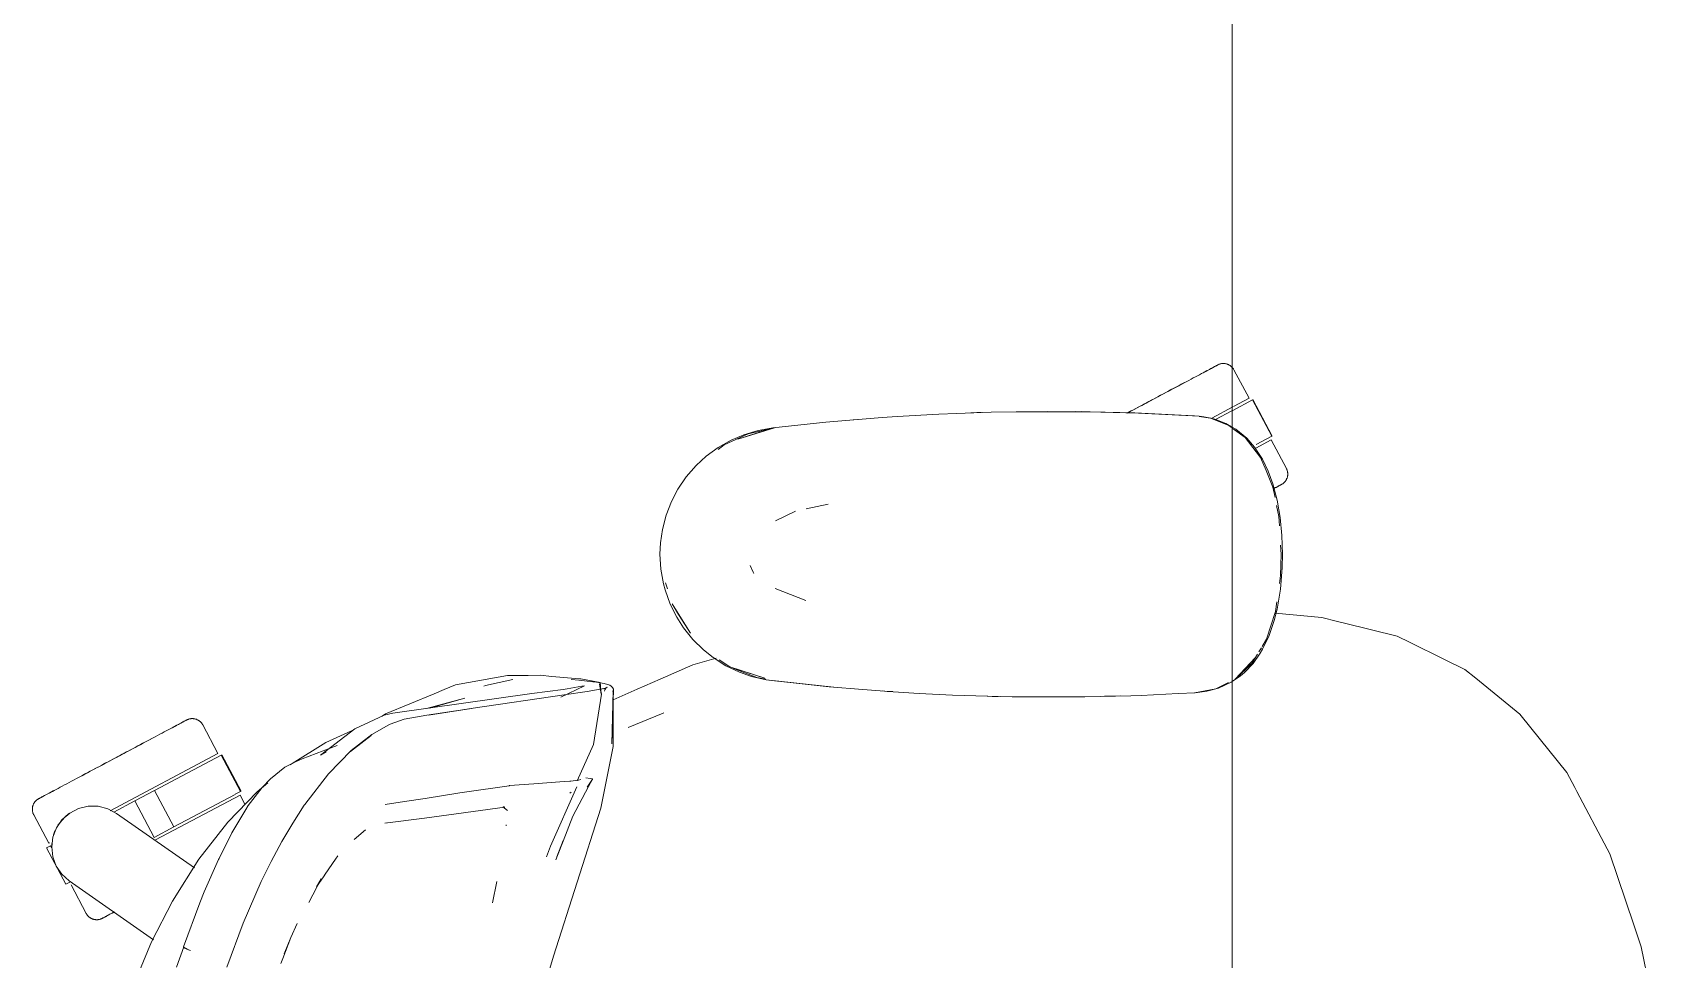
# Model space of a CAD drawing. Header units: millimetres. Extents: x 155927 to 317870, y -36033 to 97293.
# Drawn here: x 200574 to 201123, y 11600 to 11915 of the extents above; entities that cross this region are included whole.
import ezdxf

# ---------------------------------------------------------------- set-up
doc = ezdxf.new("R2010")
doc.units = ezdxf.units.MM
doc.header["$MEASUREMENT"] = 0
doc.layers.add('G-IMPT', color=8, linetype='CONTINUOUS', lineweight=9)
doc.layers.add('I-FURN', color=8, linetype='CONTINUOUS', lineweight=9)

msp = doc.modelspace()

# ---------------------------------------------------------------- linework, layer by layer
at = {"layer": 'G-IMPT'}
for p, q in [((200867.91, 11784.19), (200882.05, 11785)), ((200888.08, 11785.25), (200882.05, 11785)), ((200888.08, 11785.25), (200899.84, 11785.64)), ((200892.96, 11785.39), (200894.9, 11785.5)), ((200894.9, 11785.5), (200896.39, 11785.52)), ((200908.25, 11785.81), (200899.84, 11785.64)), ((200908.25, 11785.81), (200919.05, 11785.9)), ((200908.25, 11785.81), (200928.44, 11785.85)), ((200908.25, 11785.81), (200938.27, 11785.69)), ((200938.27, 11785.69), (200919.05, 11785.9)), ((200928.44, 11785.85), (200938.27, 11785.69)), ((200928.44, 11785.85), (200949.83, 11785.35)), ((200928.44, 11785.85), (200948.63, 11785.39)), ((200928.44, 11785.81), (200930.48, 11785.83)), ((200930.48, 11785.83), (200932.39, 11785.76)), ((200938.27, 11785.69), (200949.83, 11785.35)), ((200949.83, 11785.35), (200948.63, 11785.39)), ((200948.63, 11785.39), (200970.41, 11784.3)), ((200948.63, 11785.39), (200968.8, 11784.41)), ((200949.83, 11785.35), (200970.41, 11784.3)), ((200826.23, 11780.36), (200813.76, 11776.53)), ((200813.76, 11776.53), (200822.91, 11779.45)), ((200815.81, 11778), (200820.67, 11779.47)), ((200817.26, 11778.32), (200825.66, 11780.24)), ((200825.71, 11780.36), (200820.67, 11779.47)), ((200826.23, 11780.36), (200822.91, 11779.45)), ((200843.64, 11782.27), (200825.71, 11780.36)), ((200847.77, 11782.62), (200843.64, 11782.27)), ((200862.83, 11783.86), (200847.77, 11782.62)), ((200854.64, 11783.21), (200852.97, 11783.04)), ((200862.83, 11783.86), (200867.91, 11784.19)), ((200970.41, 11784.3), (200968.8, 11784.41)), ((200970.41, 11784.3), (200972.06, 11784.05)), ((200974.27, 11783.58), (200970.43, 11784.17)), ((200974.45, 11783.6), (200972.06, 11784.05)), ((200974.27, 11783.58), (200980.47, 11781.17)), ((200974.45, 11783.6), (200975.8, 11783.24)), ((200979.44, 11781.84), (200975.8, 11783.24)), ((200979.44, 11781.84), (200981.43, 11780.7)), ((200980.47, 11781.17), (200981.43, 11780.46)), ((200981.68, 11780.57), (200982.87, 11779.88)), ((200981.68, 11780.28), (200986.09, 11777.01)), ((200982.87, 11779.88), (200986.61, 11776.81)), ((200807.08, 11772.99), (200809.19, 11774.58)), ((200811.57, 11776.19), (200807.13, 11773.68)), ((200817.26, 11778.32), (200809.19, 11774.58)), ((200811.57, 11776.19), (200815.81, 11778)), ((200986.09, 11777.01), (200991.31, 11770.22)), ((200989.28, 11773.77), (200986.61, 11776.81)), ((200803.04, 11770.68), (200799.6, 11767.52)), ((200803.04, 11770.68), (200807.13, 11773.68)), ((200991.93, 11769.72), (200989.28, 11773.77)), ((200991.31, 11770.22), (200993.15, 11765.82)), ((200991.93, 11769.72), (200993.92, 11765.65)), ((200793.45, 11759.52), (200796.28, 11763.68)), ((200796.28, 11763.68), (200799.6, 11767.52)), ((200995.48, 11760.2), (200993.15, 11765.82)), ((200995.5, 11761.31), (200993.92, 11765.65)), ((200793.45, 11759.52), (200791.26, 11755.35)), ((200995.48, 11760.2), (200996.19, 11756.74)), ((200995.5, 11761.31), (200996.93, 11755.83)), ((200791.26, 11755.35), (200789.43, 11750.64)), ((200826.6, 11748.79), (200833.38, 11752.06)), ((200844.43, 11754.4), (200836.99, 11752.82)), ((200996.75, 11753.99), (200997.52, 11750.24)), ((200997.93, 11749.9), (200996.93, 11755.83)), ((200788.17, 11745.77), (200789.43, 11750.64)), ((200997.52, 11750.24), (200997.71, 11747.03)), ((200997.93, 11749.9), (200998.5, 11743.75)), ((200787.35, 11737.41), (200787.52, 11741.26)), ((200788.17, 11745.77), (200787.52, 11741.26)), ((200998.68, 11737.41), (200998.5, 11743.75)), ((200787.35, 11737.41), (200787.64, 11732.37)), ((200998.07, 11730.25), (200998.3, 11737.41)), ((200998.11, 11740.52), (200998.3, 11737.41)), ((200998.59, 11732.91), (200998.68, 11737.41)), ((200787.64, 11732.37), (200788.52, 11727.42)), ((200817.96, 11733.59), (200818.98, 11731.36)), ((200818.98, 11731.36), (200819.27, 11730.91)), ((200998.07, 11730.25), (200997.68, 11727.47)), ((200998.59, 11732.91), (200998.01, 11725.59)), ((200788.52, 11727.42), (200789.09, 11725.3)), ((200790.8, 11720.52), (200789.09, 11725.3)), ((200789.89, 11725.73), (200789.27, 11727.76)), ((200836.93, 11721.69), (200826.5, 11725.84)), ((200996.9, 11718.83), (200998.01, 11725.59)), ((200790.8, 11720.52), (200793.04, 11716.01)), ((200791.45, 11720.62), (200793.61, 11716.94)), ((200791.45, 11720.62), (200797.77, 11710.67)), ((200996.81, 11721.28), (200996.35, 11717.99)), ((200793.04, 11716.01), (200795.31, 11712.47)), ((200793.61, 11716.94), (200797.77, 11710.67)), ((200996.35, 11717.99), (200993.32, 11708.6)), ((200995.92, 11714.9), (200994.18, 11709.82)), ((200995.92, 11714.9), (200996.9, 11718.83)), ((200996.21, 11717.37), (201012.09, 11715.92)), ((201012.09, 11715.92), (201017.38, 11714.63)), ((201019.75, 11714.04), (201017.38, 11714.63)), ((201037.7, 11709.64), (201019.75, 11714.04)), ((200798.5, 11708.49), (200795.31, 11712.47)), ((200798.5, 11708.49), (200802.1, 11704.94)), ((200993.32, 11708.6), (200991.85, 11706.14)), ((200994.18, 11709.82), (200991.97, 11705.18)), ((201042.06, 11707.49), (201037.7, 11709.64)), ((200802.1, 11704.94), (200805.41, 11702.32)), ((200990.24, 11703.45), (200988.35, 11700.29)), ((200988.72, 11700.35), (200991.17, 11703.8)), ((200991.57, 11705.68), (200990.71, 11704.24)), ((200991.97, 11705.18), (200991.17, 11703.8)), ((201042.06, 11707.49), (201053.53, 11701.85)), ((200798.57, 11699.88), (200787.45, 11695.02)), ((200798.57, 11699.88), (200806.39, 11702.13)), ((200809.73, 11699.59), (200805.41, 11702.32)), ((200811.06, 11699.2), (200807.48, 11701.62)), ((200809.73, 11699.59), (200814.31, 11697.4)), ((200811.06, 11699.2), (200813.76, 11698.29)), ((200811.06, 11699.2), (200822.91, 11695.38)), ((200820.28, 11695.59), (200812.1, 11698.79)), ((200813.76, 11698.29), (200822.91, 11695.38)), ((200814.31, 11697.4), (200818.45, 11695.95)), ((200989.55, 11702.38), (200982.64, 11694.99)), ((200988.35, 11700.29), (200982.64, 11694.99)), ((200982.64, 11694.99), (200985.06, 11697.22)), ((200985.86, 11697.3), (200984.53, 11696.17)), ((200988.13, 11700.76), (200985.06, 11697.22)), ((200985.86, 11697.3), (200988.72, 11700.35)), ((200989.55, 11702.38), (200988.27, 11700.91)), ((201060.69, 11698.32), (201053.53, 11701.85)), ((201064.34, 11695.35), (201060.69, 11698.32)), ((200717.89, 11693.05), (200714.03, 11691.46)), ((200735.58, 11696.29), (200717.89, 11693.05)), ((200728.14, 11692.83), (200727.57, 11692.68)), ((200737.45, 11694.88), (200728.14, 11692.83)), ((200735.58, 11696.29), (200742.55, 11696.31)), ((200746.72, 11696.32), (200742.55, 11696.31)), ((200750.68, 11695.97), (200746.72, 11696.32)), ((200750.68, 11695.97), (200760, 11695.17)), ((200753.69, 11688.93), (200761.71, 11692.73)), ((200755.82, 11691.76), (200754.53, 11691.54)), ((200760.85, 11692.59), (200755.82, 11691.76)), ((200759.83, 11694.65), (200757.24, 11694.86)), ((200759.83, 11694.65), (200764.52, 11694.13)), ((200760, 11695.17), (200760.47, 11695.13)), ((200764.72, 11694.32), (200760.47, 11695.13)), ((200761.71, 11692.73), (200760.85, 11692.59)), ((200768.95, 11691.93), (200762.68, 11690.83)), ((200765.14, 11694.06), (200764.52, 11694.13)), ((200764.72, 11694.32), (200767.05, 11693.87)), ((200765.14, 11694.06), (200768.41, 11693.52)), ((200766.81, 11693.46), (200767.43, 11689.92)), ((200766.81, 11693.46), (200767.5, 11689.88)), ((200767.43, 11689.92), (200767.05, 11693.87)), ((200768.33, 11691.77), (200769.43, 11692.32)), ((200768.33, 11691.77), (200768.95, 11691.93)), ((200768.41, 11693.52), (200770.28, 11692.97)), ((200768.6, 11691.39), (200768.92, 11691.93)), ((200768.92, 11691.93), (200769.43, 11692.32)), ((200770.81, 11692.65), (200770.28, 11692.97)), ((200770.81, 11692.65), (200771.19, 11692.16)), ((200771.58, 11691.58), (200771.19, 11692.16)), ((200771.58, 11691.58), (200771.39, 11690.72)), ((200779.62, 11691.6), (200771.45, 11688.03)), ((200787.45, 11695.02), (200779.62, 11691.6)), ((200823.41, 11694.8), (200818.45, 11695.95)), ((200823.33, 11695.01), (200820.28, 11695.59)), ((200823.41, 11694.8), (200846.36, 11692.34)), ((200823.41, 11694.8), (200826.23, 11694.46)), ((200823.41, 11694.8), (200844.85, 11692.44)), ((200827.74, 11694.32), (200826.23, 11694.46)), ((200846.36, 11692.34), (200826.23, 11694.46)), ((200844.85, 11692.44), (200856.24, 11691.46)), ((200976.15, 11691.78), (200968.8, 11690.41)), ((200973.04, 11690.91), (200976.99, 11691.98)), ((200980.41, 11693.89), (200976.15, 11691.78)), ((200981.32, 11693.97), (200976.99, 11691.98)), ((200981.32, 11693.97), (200981.43, 11694.05)), ((200981.68, 11694.21), (200984.53, 11696.17)), ((201064.34, 11695.35), (201079.29, 11683.18)), ((200694.21, 11683.27), (200710.66, 11690.07)), ((200743.86, 11690.1), (200696.65, 11683.43)), ((200721.07, 11688.56), (200708.12, 11685.05)), ((200721.07, 11688.56), (200709.18, 11685.2)), ((200710.66, 11690.07), (200714.03, 11691.46)), ((200723.95, 11685.16), (200754.83, 11689.71)), ((200743.86, 11690.1), (200754.53, 11691.54)), ((200754.83, 11689.71), (200762.68, 11690.83)), ((200764.78, 11672.84), (200767.5, 11689.88)), ((200768.6, 11691.39), (200768.52, 11690.89)), ((200770.97, 11673.02), (200771.55, 11691.47)), ((200770.97, 11673.02), (200771.45, 11691)), ((200771.39, 11690.72), (200771.42, 11690.83)), ((200771.41, 11672.13), (200771.45, 11691)), ((200771.45, 11691), (200771.42, 11690.83)), ((200771.55, 11691.47), (200771.45, 11691)), ((200866.53, 11690.73), (200856.24, 11691.46)), ((200864.49, 11690.87), (200863.07, 11691)), ((200864.49, 11690.87), (200866.39, 11690.78)), ((200866.53, 11690.73), (200875.4, 11690.17)), ((200886.71, 11689.63), (200875.4, 11690.17)), ((200886.71, 11689.63), (200894.59, 11689.33)), ((200906.89, 11689.04), (200894.59, 11689.33)), ((200898.46, 11689.25), (200900.12, 11689.18)), ((200900.12, 11689.18), (200902.19, 11689.18)), ((200906.89, 11689.04), (200912.36, 11688.97)), ((200927.08, 11688.96), (200912.36, 11688.97)), ((200931.59, 11689.01), (200927.08, 11688.96)), ((200931.59, 11689.01), (200947.26, 11689.39)), ((200938.31, 11689.19), (200940.53, 11689.19)), ((200943.84, 11689.33), (200940.53, 11689.19)), ((200947.26, 11689.39), (200950.8, 11689.51)), ((200963.36, 11690.13), (200950.8, 11689.51)), ((200963.36, 11690.13), (200969.03, 11690.41)), ((200969.03, 11690.41), (200973.04, 11690.91)), ((200683.72, 11678.15), (200690.29, 11681.22)), ((200690.29, 11681.22), (200693.66, 11682.78)), ((200693.04, 11682.5), (200694.21, 11683.27)), ((200696.65, 11683.43), (200693.66, 11682.78)), ((200695.73, 11679.71), (200700.52, 11681.47)), ((200700.52, 11681.47), (200708.19, 11682.77)), ((200723.35, 11685.06), (200708.19, 11682.77)), ((200723.95, 11685.16), (200708.76, 11682.83)), ((200723.35, 11685.06), (200708.76, 11682.83)), ((200776.55, 11678.57), (200788.41, 11683.49)), ((200788.67, 11683.6), (200788.41, 11683.49)), ((201079.29, 11683.18), (201083.05, 11678.51)), ((200672.06, 11669.24), (200683.72, 11678.15)), ((200673.95, 11673.53), (200682.58, 11677.51)), ((200689.24, 11675.89), (200682.29, 11670.49)), ((200682.5, 11670.79), (200689.47, 11676.21)), ((200689.24, 11675.89), (200685.87, 11673.3)), ((200689.47, 11676.21), (200695.3, 11679.5)), ((200695.73, 11679.71), (200695.3, 11679.5)), ((201095.26, 11663.38), (201083.05, 11678.51)), ((200662.51, 11666.4), (200673.95, 11673.53)), ((200677.72, 11672.47), (200665.81, 11667.96)), ((200672.06, 11669.24), (200674.02, 11670.35)), ((200682.5, 11670.79), (200674.77, 11662.89)), ((200682.29, 11670.49), (200685.87, 11673.3)), ((200764.78, 11672.84), (200759.2, 11660.54)), ((200767.22, 11651.18), (200771.41, 11672.13)), ((200660.01, 11665.1), (200655.15, 11661.23)), ((200661.15, 11665.71), (200660.01, 11665.1)), ((200661.15, 11665.71), (200663.59, 11666.89)), ((200662.51, 11666.4), (200661.74, 11665.9)), ((200663.59, 11666.89), (200665.81, 11667.96)), ((200654.26, 11659.79), (200650.58, 11656.79)), ((200652.25, 11658.21), (200655.15, 11661.23)), ((200674.77, 11662.89), (200666.75, 11652.46)), ((200736.2, 11658.85), (200720.98, 11656.64)), ((200736.2, 11658.85), (200736.27, 11658.86)), ((200736.27, 11658.86), (200744.52, 11659.48)), ((200753.36, 11660.11), (200744.52, 11659.48)), ((200753.36, 11660.11), (200756.77, 11660.37)), ((200757.14, 11660.41), (200756.77, 11660.37)), ((200757.14, 11660.41), (200759.6, 11660.69)), ((200759.6, 11660.69), (200759.67, 11660.72)), ((200760.44, 11660.99), (200759.67, 11660.72)), ((200762.17, 11661.47), (200763.7, 11661.3)), ((200764.42, 11661.03), (200762.58, 11658.32)), ((200764.42, 11661.03), (200763.07, 11658.57)), ((200763.7, 11661.3), (200764.39, 11661.16)), ((200764.39, 11661.16), (200764.42, 11661.03)), ((200764.42, 11661.03), (200764.45, 11660.86)), ((201095.26, 11663.38), (201097.97, 11658.25)), ((200650.58, 11656.79), (200640.63, 11646.5)), ((200652.25, 11658.21), (200647.54, 11652.08)), ((200699.16, 11653.21), (200694.09, 11652.46)), ((200699.16, 11653.21), (200706, 11654.27)), ((200706, 11654.27), (200707.66, 11654.53)), ((200719.43, 11656.4), (200707.66, 11654.53)), ((200720.98, 11656.64), (200719.43, 11656.4)), ((200750.24, 11638.36), (200759.16, 11658.51)), ((200756.79, 11656.35), (200757.22, 11656.62)), ((200757.79, 11648.46), (200763.07, 11658.57)), ((201098.69, 11656.87), (201097.97, 11658.25)), ((201098.69, 11656.87), (201108.99, 11637.37)), ((200641.94, 11642.79), (200646.68, 11650.79)), ((200647.54, 11652.08), (200646.68, 11650.79)), ((200662.7, 11646.1), (200666.58, 11652.2)), ((200666.75, 11652.46), (200666.58, 11652.2)), ((200707.35, 11647.85), (200693.99, 11646.07)), ((200707.35, 11647.85), (200734.68, 11651.59)), ((200735.54, 11650.47), (200733.97, 11651.72)), ((200734.19, 11651.68), (200734.42, 11651.64)), ((200734.68, 11651.59), (200734.42, 11651.64)), ((200751.23, 11600.94), (200767.22, 11651.18)), ((200757.79, 11648.46), (200754.54, 11639.99)), ((200630.82, 11633.89), (200640.63, 11646.5)), ((200637.42, 11633.74), (200641.94, 11642.79)), ((200637.42, 11633.74), (200641.64, 11642.19)), ((200637.64, 11634.18), (200641.94, 11642.79)), ((200641.94, 11642.79), (200641.64, 11642.19)), ((200662.7, 11646.1), (200658.93, 11639.87)), ((200683.5, 11640.57), (200687.4, 11643.91)), ((200693.99, 11646.07), (200694.47, 11646.22)), ((200735.18, 11645.52), (200735.14, 11645.18)), ((200655.36, 11633.08), (200658.93, 11639.87)), ((200748.85, 11634.7), (200750.24, 11638.36)), ((200754.54, 11640.2), (200752.36, 11634.7)), ((200752.52, 11635.09), (200754.54, 11640.2)), ((200754.54, 11639.99), (200752.52, 11635.09)), ((201108.99, 11637.37), (201109.87, 11635.71)), ((200630.82, 11633.89), (200621.85, 11619.6)), ((200637.42, 11633.74), (200632.64, 11622.78)), ((200637.64, 11634.18), (200637.42, 11633.74)), ((200655.36, 11633.08), (200651.97, 11626.36)), ((200673.73, 11628.81), (200677.22, 11633.94)), ((200677.22, 11633.94), (200677.97, 11635.04)), ((200752.52, 11635.09), (200751.96, 11633.68)), ((201118.02, 11611.62), (201109.87, 11635.71)), ((200645.79, 11612.13), (200651.97, 11626.36)), ((200668.09, 11619.14), (200672.28, 11627.25)), ((200670.78, 11624.47), (200673.33, 11628.23)), ((200670.78, 11624.47), (200672.28, 11627.25)), ((200673.33, 11628.23), (200673.73, 11628.81)), ((200730.5, 11619.05), (200731.92, 11626.3)), ((200632.64, 11622.78), (200631.16, 11619.1)), ((200621.85, 11619.6), (200614.75, 11605.82)), ((200631.16, 11619.1), (200625.59, 11604.14)), ((200645.79, 11612.13), (200640.33, 11597.25)), ((200664.22, 11612.1), (200662.03, 11607.25)), ((201118.02, 11611.62), (201120.53, 11604.18)), ((200607.24, 11587.85), (200614.75, 11605.82)), ((200625.63, 11604.14), (200623.22, 11597.21)), ((200625.59, 11604.14), (200625.63, 11604.01)), ((200625.63, 11604.01), (200625.63, 11604.14)), ((200625.63, 11604.01), (200626.03, 11603.74)), ((200625.63, 11604.01), (200625.64, 11603.96)), ((200626.03, 11603.74), (200625.64, 11603.96)), ((200626.86, 11603.36), (200626.03, 11603.74)), ((200626.21, 11603.63), (200626.03, 11603.74)), ((200662.03, 11607.25), (200659.3, 11600.17)), ((200662.03, 11607.25), (200659.72, 11601.81)), ((201123.4, 11590.36), (201120.53, 11604.18)), ((200626.86, 11603.36), (200626.21, 11603.63)), ((200626.86, 11603.36), (200627.92, 11602.93)), ((200626.86, 11603.36), (200627.32, 11603.16)), ((200627.92, 11602.93), (200627.32, 11603.16)), ((200658.64, 11598.44), (200659.3, 11600.17)), ((200751.23, 11600.94), (200742.04, 11570.96))]:
    msp.add_line(p, q, dxfattribs=at)
at = {"layer": 'I-FURN'}
for p, q in [((200981.68, 12099.61), (200981.68, 10699.61)), ((200981.68, 10699.61), (200981.68, 12099.61)), ((200976.29, 11801.44), (200976.07, 11801.33)), ((200976.17, 11801.38), (200976.38, 11801.49)), ((200976.47, 11801.54), (200976.29, 11801.44)), ((200976.38, 11801.49), (200976.54, 11801.58)), ((200976.61, 11801.61), (200976.47, 11801.54)), ((200976.54, 11801.58), (200976.66, 11801.64)), ((200976.71, 11801.67), (200976.61, 11801.61)), ((200976.66, 11801.64), (200976.74, 11801.69)), ((200976.77, 11801.7), (200976.71, 11801.67)), ((200976.74, 11801.69), (200976.78, 11801.71)), ((200976.79, 11801.71), (200976.77, 11801.7)), ((200976.78, 11801.71), (200976.79, 11801.71)), ((200976.79, 11801.71), (200976.93, 11801.78)), ((200976.93, 11801.78), (200977.08, 11801.85)), ((200977.08, 11801.85), (200977.23, 11801.91)), ((200977.23, 11801.91), (200977.38, 11801.97)), ((200977.38, 11801.97), (200977.53, 11802.02)), ((200977.53, 11802.02), (200977.69, 11802.06)), ((200977.69, 11802.06), (200977.85, 11802.09)), ((200977.85, 11802.09), (200978, 11802.13)), ((200978, 11802.13), (200978.16, 11802.15)), ((200978.16, 11802.15), (200978.32, 11802.17)), ((200978.32, 11802.17), (200978.48, 11802.18)), ((200978.48, 11802.18), (200978.65, 11802.18)), ((200978.65, 11802.18), (200978.81, 11802.18)), ((200978.81, 11802.18), (200978.97, 11802.17)), ((200978.97, 11802.17), (200979.13, 11802.16)), ((200979.13, 11802.16), (200979.29, 11802.14)), ((200979.29, 11802.14), (200979.45, 11802.11)), ((200979.45, 11802.11), (200979.6, 11802.08)), ((200979.6, 11802.08), (200979.76, 11802.03)), ((200979.76, 11802.03), (200979.92, 11801.99)), ((200979.92, 11801.99), (200980.07, 11801.94)), ((200980.07, 11801.94), (200980.22, 11801.88)), ((200980.22, 11801.88), (200980.37, 11801.81)), ((200980.37, 11801.81), (200980.51, 11801.74)), ((200980.51, 11801.74), (200980.65, 11801.67)), ((200980.65, 11801.67), (200980.79, 11801.59)), ((200980.79, 11801.59), (200980.93, 11801.5)), ((200980.93, 11801.5), (200981.06, 11801.41)), ((200981.06, 11801.41), (200981.19, 11801.31)), ((200966.07, 11796.01), (200965.23, 11795.57)), ((200966.88, 11796.44), (200966.07, 11796.01)), ((200967.67, 11796.86), (200966.88, 11796.44)), ((200968.43, 11797.27), (200967.67, 11796.86)), ((200969.16, 11797.66), (200968.43, 11797.27)), ((200969.87, 11798.03), (200969.16, 11797.66)), ((200970.55, 11798.39), (200969.87, 11798.03)), ((200971.2, 11798.74), (200970.55, 11798.39)), ((200971.81, 11799.07), (200971.2, 11798.74)), ((200972.4, 11799.38), (200971.81, 11799.07)), ((200972.09, 11799.21), (200972.66, 11799.51)), ((200972.95, 11799.67), (200972.4, 11799.38)), ((200972.66, 11799.51), (200973.19, 11799.8)), ((200973.47, 11799.94), (200972.95, 11799.67)), ((200973.19, 11799.8), (200973.69, 11800.06)), ((200973.95, 11800.2), (200973.47, 11799.94)), ((200973.69, 11800.06), (200974.16, 11800.31)), ((200974.39, 11800.44), (200973.95, 11800.2)), ((200974.16, 11800.31), (200974.59, 11800.54)), ((200974.8, 11800.66), (200974.39, 11800.44)), ((200974.59, 11800.54), (200974.98, 11800.75)), ((200975.18, 11800.85), (200974.8, 11800.66)), ((200974.98, 11800.75), (200975.34, 11800.94)), ((200975.51, 11801.03), (200975.18, 11800.85)), ((200975.34, 11800.94), (200975.65, 11801.11)), ((200975.81, 11801.19), (200975.51, 11801.03)), ((200975.65, 11801.11), (200975.93, 11801.26)), ((200976.07, 11801.33), (200975.81, 11801.19)), ((200975.93, 11801.26), (200976.17, 11801.38)), ((200981.19, 11801.31), (200981.31, 11801.21)), ((200981.31, 11801.21), (200981.43, 11801.1)), ((200981.43, 11801.1), (200981.55, 11800.99)), ((200981.55, 11800.99), (200981.66, 11800.87)), ((200981.66, 11800.87), (200981.76, 11800.75)), ((200981.76, 11800.75), (200981.87, 11800.62)), ((200981.87, 11800.62), (200981.96, 11800.49)), ((200981.96, 11800.49), (200982.05, 11800.36)), ((200982.05, 11800.36), (200982.14, 11800.22)), ((200982.14, 11800.22), (200982.22, 11800.08)), ((200982.22, 11800.08), (200982.24, 11800.04)), ((200987.39, 11790.36), (200982.24, 11800.04)), ((200955.92, 11790.62), (200954.93, 11790.09)), ((200955.39, 11790.33), (200956.38, 11790.86)), ((200956.91, 11791.14), (200955.92, 11790.62)), ((200956.38, 11790.86), (200957.36, 11791.38)), ((200957.89, 11791.66), (200956.91, 11791.14)), ((200957.36, 11791.38), (200958.34, 11791.9)), ((200958.86, 11792.18), (200957.89, 11791.66)), ((200958.34, 11791.9), (200959.3, 11792.41)), ((200959.82, 11792.69), (200958.86, 11792.18)), ((200959.3, 11792.41), (200960.25, 11792.92)), ((200960.76, 11793.19), (200959.82, 11792.69)), ((200960.25, 11792.92), (200961.19, 11793.42)), ((200961.69, 11793.68), (200960.76, 11793.19)), ((200961.19, 11793.42), (200962.11, 11793.91)), ((200962.6, 11794.17), (200961.69, 11793.68)), ((200962.11, 11793.91), (200963.02, 11794.39)), ((200963.5, 11794.64), (200962.6, 11794.17)), ((200963.02, 11794.39), (200963.91, 11794.86)), ((200964.38, 11795.11), (200963.5, 11794.64)), ((200963.91, 11794.86), (200964.77, 11795.32)), ((200965.23, 11795.57), (200964.38, 11795.11)), ((200964.77, 11795.32), (200965.62, 11795.77)), ((200946.92, 11785.83), (200945.94, 11785.31)), ((200946.39, 11785.55), (200947.38, 11786.07)), ((200947.92, 11786.36), (200946.92, 11785.83)), ((200947.38, 11786.07), (200948.37, 11786.6)), ((200948.91, 11786.89), (200947.92, 11786.36)), ((200948.37, 11786.6), (200949.37, 11787.13)), ((200949.91, 11787.42), (200948.91, 11786.89)), ((200949.37, 11787.13), (200950.38, 11787.67)), ((200950.92, 11787.95), (200949.91, 11787.42)), ((200950.38, 11787.67), (200951.38, 11788.2)), ((200951.92, 11788.49), (200950.92, 11787.95)), ((200951.38, 11788.2), (200952.39, 11788.74)), ((200952.93, 11789.02), (200951.92, 11788.49)), ((200952.39, 11788.74), (200953.39, 11789.27)), ((200953.93, 11789.56), (200952.93, 11789.02)), ((200953.39, 11789.27), (200954.39, 11789.8)), ((200954.93, 11790.09), (200953.93, 11789.56)), ((200954.39, 11789.8), (200955.39, 11790.33)), ((200981.9, 11787.44), (200974.72, 11783.62)), ((200976.01, 11783.17), (200981.58, 11786.14)), ((200981.82, 11786.26), (200988.51, 11789.82)), ((200987.39, 11790.36), (200982.1, 11787.55)), ((200988.51, 11789.82), (200995.09, 11777.46)), ((200995.26, 11777.55), (200988.68, 11789.91)), ((200994.9, 11776.23), (200989.71, 11773.47)), ((200995.09, 11777.46), (200989.79, 11774.65)), ((201000.05, 11766.55), (200994.9, 11776.23)), ((201000.05, 11766.55), (201000.12, 11766.4)), ((201000.15, 11762.97), (201000.08, 11762.82)), ((201000.12, 11766.4), (201000.19, 11766.26)), ((201000.22, 11763.12), (201000.15, 11762.97)), ((201000.19, 11766.26), (201000.25, 11766.11)), ((201000.28, 11763.27), (201000.22, 11763.12)), ((201000.25, 11766.11), (201000.31, 11765.95)), ((201000.33, 11763.42), (201000.28, 11763.27)), ((201000.31, 11765.95), (201000.36, 11765.8)), ((201000.38, 11763.57), (201000.33, 11763.42)), ((201000.36, 11765.8), (201000.4, 11765.65)), ((201000.42, 11763.73), (201000.38, 11763.57)), ((201000.4, 11765.65), (201000.44, 11765.49)), ((201000.45, 11763.89), (201000.42, 11763.73)), ((201000.44, 11765.49), (201000.47, 11765.33)), ((201000.48, 11764.05), (201000.45, 11763.89)), ((201000.47, 11765.33), (201000.49, 11765.17)), ((201000.5, 11764.21), (201000.48, 11764.05)), ((201000.49, 11765.17), (201000.51, 11765.01)), ((201000.51, 11764.37), (201000.5, 11764.21)), ((201000.51, 11765.01), (201000.52, 11764.85)), ((201000.52, 11764.53), (201000.51, 11764.37)), ((201000.52, 11764.85), (201000.52, 11764.69)), ((201000.52, 11764.69), (201000.52, 11764.53)), ((200995.75, 11759.7), (200996.18, 11759.92)), ((200996.4, 11760.04), (200995.99, 11759.82)), ((200996.18, 11759.92), (200996.58, 11760.13)), ((200996.77, 11760.24), (200996.4, 11760.04)), ((200996.58, 11760.13), (200996.93, 11760.32)), ((200997.11, 11760.42), (200996.77, 11760.24)), ((200996.93, 11760.32), (200997.25, 11760.49)), ((200997.41, 11760.57), (200997.11, 11760.42)), ((200997.25, 11760.49), (200997.53, 11760.64)), ((200997.66, 11760.71), (200997.41, 11760.57)), ((200997.53, 11760.64), (200997.77, 11760.77)), ((200997.88, 11760.83), (200997.66, 11760.71)), ((200997.77, 11760.77), (200997.97, 11760.88)), ((200998.06, 11760.92), (200997.88, 11760.83)), ((200997.97, 11760.88), (200998.13, 11760.96)), ((200998.2, 11761), (200998.06, 11760.92)), ((200998.13, 11760.96), (200998.26, 11761.03)), ((200998.3, 11761.05), (200998.2, 11761)), ((200998.26, 11761.03), (200998.34, 11761.07)), ((200998.36, 11761.08), (200998.3, 11761.05)), ((200998.34, 11761.07), (200998.38, 11761.09)), ((200998.38, 11761.1), (200998.36, 11761.08)), ((200998.42, 11761.12), (200998.38, 11761.1)), ((200998.38, 11761.09), (200998.38, 11761.1)), ((200998.56, 11761.2), (200998.42, 11761.12)), ((200998.7, 11761.28), (200998.56, 11761.2)), ((200998.83, 11761.37), (200998.7, 11761.28)), ((200998.96, 11761.47), (200998.83, 11761.37)), ((200999.09, 11761.57), (200998.96, 11761.47)), ((200999.21, 11761.68), (200999.09, 11761.57)), ((200999.33, 11761.79), (200999.21, 11761.68)), ((200999.44, 11761.9), (200999.33, 11761.79)), ((200999.55, 11762.02), (200999.44, 11761.9)), ((200999.65, 11762.15), (200999.55, 11762.02)), ((200999.75, 11762.27), (200999.65, 11762.15)), ((200999.84, 11762.41), (200999.75, 11762.27)), ((200999.93, 11762.54), (200999.84, 11762.41)), ((201000.01, 11762.68), (200999.93, 11762.54)), ((201000.08, 11762.82), (201000.01, 11762.68)), ((200625.68, 11680.63), (200625.38, 11680.47)), ((200625.52, 11680.55), (200625.8, 11680.7)), ((200625.94, 11680.77), (200625.68, 11680.63)), ((200625.8, 11680.7), (200626.04, 11680.82)), ((200626.16, 11680.88), (200625.94, 11680.77)), ((200626.04, 11680.82), (200626.25, 11680.93)), ((200626.34, 11680.98), (200626.16, 11680.88)), ((200626.25, 11680.93), (200626.41, 11681.02)), ((200626.48, 11681.06), (200626.34, 11680.98)), ((200626.41, 11681.02), (200626.53, 11681.08)), ((200626.58, 11681.11), (200626.48, 11681.06)), ((200626.53, 11681.08), (200626.61, 11681.13)), ((200626.64, 11681.14), (200626.58, 11681.11)), ((200626.61, 11681.13), (200626.65, 11681.15)), ((200626.66, 11681.15), (200626.64, 11681.14)), ((200626.65, 11681.15), (200626.66, 11681.15)), ((200626.66, 11681.15), (200626.8, 11681.22)), ((200626.8, 11681.22), (200626.95, 11681.29)), ((200626.95, 11681.29), (200627.1, 11681.35)), ((200627.1, 11681.35), (200627.25, 11681.41)), ((200627.25, 11681.41), (200627.4, 11681.46)), ((200627.4, 11681.46), (200627.56, 11681.5)), ((200627.56, 11681.5), (200627.72, 11681.54)), ((200627.72, 11681.54), (200627.87, 11681.57)), ((200627.87, 11681.57), (200628.03, 11681.59)), ((200628.03, 11681.59), (200628.19, 11681.61)), ((200628.19, 11681.61), (200628.35, 11681.62)), ((200628.35, 11681.62), (200628.52, 11681.62)), ((200628.52, 11681.62), (200628.68, 11681.62)), ((200628.68, 11681.62), (200628.84, 11681.61)), ((200628.84, 11681.61), (200629, 11681.6)), ((200629, 11681.6), (200629.16, 11681.58)), ((200629.16, 11681.58), (200629.32, 11681.55)), ((200629.32, 11681.55), (200629.47, 11681.52)), ((200629.47, 11681.52), (200629.63, 11681.48)), ((200629.63, 11681.48), (200629.79, 11681.43)), ((200629.79, 11681.43), (200629.94, 11681.38)), ((200629.94, 11681.38), (200630.09, 11681.32)), ((200630.09, 11681.32), (200630.24, 11681.25)), ((200630.24, 11681.25), (200630.38, 11681.18)), ((200630.38, 11681.18), (200630.52, 11681.11)), ((200630.52, 11681.11), (200630.66, 11681.03)), ((200630.66, 11681.03), (200630.8, 11680.94)), ((200630.8, 11680.94), (200630.93, 11680.85)), ((200630.93, 11680.85), (200631.06, 11680.75)), ((200631.06, 11680.75), (200631.18, 11680.65)), ((200631.18, 11680.65), (200631.3, 11680.54)), ((200614.64, 11674.76), (200615.49, 11675.21)), ((200615.94, 11675.45), (200615.1, 11675.01)), ((200616.75, 11675.88), (200615.94, 11675.45)), ((200617.54, 11676.3), (200616.75, 11675.88)), ((200618.3, 11676.71), (200617.54, 11676.3)), ((200619.03, 11677.1), (200618.3, 11676.71)), ((200619.74, 11677.47), (200619.03, 11677.1)), ((200620.42, 11677.83), (200619.74, 11677.47)), ((200621.07, 11678.18), (200620.42, 11677.83)), ((200621.68, 11678.51), (200621.07, 11678.18)), ((200622.27, 11678.82), (200621.68, 11678.51)), ((200621.96, 11678.65), (200622.53, 11678.95)), ((200622.82, 11679.11), (200622.27, 11678.82)), ((200622.53, 11678.95), (200623.06, 11679.24)), ((200623.34, 11679.38), (200622.82, 11679.11)), ((200623.06, 11679.24), (200623.56, 11679.5)), ((200623.82, 11679.64), (200623.34, 11679.38)), ((200623.56, 11679.5), (200624.03, 11679.75)), ((200624.26, 11679.88), (200623.82, 11679.64)), ((200624.03, 11679.75), (200624.46, 11679.98)), ((200624.67, 11680.1), (200624.26, 11679.88)), ((200624.46, 11679.98), (200624.85, 11680.19)), ((200625.05, 11680.29), (200624.67, 11680.1)), ((200624.85, 11680.19), (200625.21, 11680.38)), ((200625.38, 11680.47), (200625.05, 11680.29)), ((200625.21, 11680.38), (200625.52, 11680.55)), ((200631.3, 11680.54), (200631.42, 11680.43)), ((200631.42, 11680.43), (200631.53, 11680.31)), ((200631.53, 11680.31), (200631.63, 11680.19)), ((200631.63, 11680.19), (200631.74, 11680.06)), ((200631.74, 11680.06), (200631.83, 11679.93)), ((200631.83, 11679.93), (200631.92, 11679.8)), ((200631.92, 11679.8), (200632.01, 11679.66)), ((200632.01, 11679.66), (200632.09, 11679.52)), ((200632.09, 11679.52), (200632.11, 11679.48)), ((200637.26, 11669.8), (200632.11, 11679.48)), ((200637.26, 11669.8), (200600.65, 11650.34)), ((200604.26, 11669.24), (200605.26, 11669.77)), ((200605.79, 11670.06), (200604.8, 11669.53)), ((200605.26, 11669.77), (200606.25, 11670.3)), ((200606.78, 11670.58), (200605.79, 11670.06)), ((200606.25, 11670.3), (200607.23, 11670.82)), ((200607.76, 11671.1), (200606.78, 11670.58)), ((200607.23, 11670.82), (200608.21, 11671.34)), ((200608.73, 11671.62), (200607.76, 11671.1)), ((200608.21, 11671.34), (200609.17, 11671.85)), ((200609.69, 11672.13), (200608.73, 11671.62)), ((200609.17, 11671.85), (200610.12, 11672.36)), ((200610.63, 11672.63), (200609.69, 11672.13)), ((200610.12, 11672.36), (200611.06, 11672.86)), ((200611.56, 11673.12), (200610.63, 11672.63)), ((200611.06, 11672.86), (200611.98, 11673.35)), ((200612.47, 11673.61), (200611.56, 11673.12)), ((200611.98, 11673.35), (200612.89, 11673.83)), ((200613.37, 11674.09), (200612.47, 11673.61)), ((200612.89, 11673.83), (200613.78, 11674.3)), ((200614.25, 11674.55), (200613.37, 11674.09)), ((200613.78, 11674.3), (200614.64, 11674.76)), ((200615.1, 11675.01), (200614.25, 11674.55)), ((200594.84, 11664.23), (200593.87, 11663.72)), ((200594.31, 11663.95), (200595.28, 11664.47)), ((200595.81, 11664.75), (200594.84, 11664.23)), ((200595.28, 11664.47), (200596.26, 11664.99)), ((200596.79, 11665.27), (200595.81, 11664.75)), ((200596.26, 11664.99), (200597.25, 11665.51)), ((200597.79, 11665.8), (200596.79, 11665.27)), ((200597.25, 11665.51), (200598.24, 11666.04)), ((200598.78, 11666.33), (200597.79, 11665.8)), ((200598.24, 11666.04), (200599.24, 11666.57)), ((200599.78, 11666.86), (200598.78, 11666.33)), ((200599.24, 11666.57), (200600.25, 11667.11)), ((200600.79, 11667.4), (200599.78, 11666.86)), ((200600.25, 11667.11), (200601.25, 11667.64)), ((200601.79, 11667.93), (200600.79, 11667.4)), ((200601.25, 11667.64), (200602.26, 11668.18)), ((200602.8, 11668.46), (200601.79, 11667.93)), ((200602.26, 11668.18), (200603.26, 11668.71)), ((200603.8, 11669), (200602.8, 11668.46)), ((200603.26, 11668.71), (200604.26, 11669.24)), ((200604.8, 11669.53), (200603.8, 11669)), ((200615.67, 11657.19), (200638.38, 11669.26)), ((200638.38, 11669.26), (200644.96, 11656.9)), ((200645.13, 11656.99), (200638.55, 11669.35)), ((200584.4, 11658.68), (200583.68, 11658.3)), ((200585.15, 11659.08), (200584.4, 11658.68)), ((200585.93, 11659.49), (200585.15, 11659.08)), ((200586.73, 11659.92), (200585.93, 11659.49)), ((200587.55, 11660.36), (200586.73, 11659.92)), ((200588.4, 11660.81), (200587.55, 11660.36)), ((200589.27, 11661.27), (200588.4, 11660.81)), ((200590.16, 11661.74), (200589.27, 11661.27)), ((200591.06, 11662.22), (200590.16, 11661.74)), ((200590.57, 11661.96), (200591.48, 11662.45)), ((200591.98, 11662.71), (200591.06, 11662.22)), ((200591.48, 11662.45), (200592.41, 11662.94)), ((200592.92, 11663.21), (200591.98, 11662.71)), ((200592.41, 11662.94), (200593.36, 11663.44)), ((200593.87, 11663.72), (200592.92, 11663.21)), ((200593.36, 11663.44), (200594.31, 11663.95)), ((200574.93, 11653.11), (200575.02, 11653.24)), ((200575.02, 11653.24), (200575.12, 11653.37)), ((200575.12, 11653.37), (200575.22, 11653.49)), ((200575.22, 11653.49), (200575.33, 11653.61)), ((200575.33, 11653.61), (200575.44, 11653.73)), ((200575.44, 11653.73), (200575.56, 11653.84)), ((200575.56, 11653.84), (200575.68, 11653.95)), ((200575.68, 11653.95), (200575.81, 11654.05)), ((200575.81, 11654.05), (200575.94, 11654.14)), ((200575.94, 11654.14), (200576.07, 11654.23)), ((200576.07, 11654.23), (200576.21, 11654.32)), ((200576.21, 11654.32), (200576.35, 11654.4)), ((200576.35, 11654.4), (200576.38, 11654.42)), ((200576.38, 11654.42), (200576.4, 11654.43)), ((200576.39, 11654.42), (200576.38, 11654.42)), ((200576.43, 11654.45), (200576.39, 11654.42)), ((200576.4, 11654.43), (200576.46, 11654.46)), ((200576.51, 11654.49), (200576.43, 11654.45)), ((200576.46, 11654.46), (200576.57, 11654.52)), ((200576.64, 11654.55), (200576.51, 11654.49)), ((200576.57, 11654.52), (200576.71, 11654.59)), ((200576.8, 11654.64), (200576.64, 11654.55)), ((200576.71, 11654.59), (200576.89, 11654.69)), ((200577, 11654.75), (200576.8, 11654.64)), ((200576.89, 11654.69), (200577.1, 11654.8)), ((200577.24, 11654.87), (200577, 11654.75)), ((200577.1, 11654.8), (200577.36, 11654.94)), ((200577.52, 11655.02), (200577.24, 11654.87)), ((200577.36, 11654.94), (200577.66, 11655.1)), ((200577.84, 11655.19), (200577.52, 11655.02)), ((200577.66, 11655.1), (200578, 11655.28)), ((200578.19, 11655.38), (200577.84, 11655.19)), ((200578, 11655.28), (200578.37, 11655.47)), ((200578.59, 11655.59), (200578.19, 11655.38)), ((200578.37, 11655.47), (200578.78, 11655.69)), ((200579.02, 11655.82), (200578.59, 11655.59)), ((200578.78, 11655.69), (200579.23, 11655.93)), ((200579.48, 11656.07), (200579.02, 11655.82)), ((200579.23, 11655.93), (200579.71, 11656.19)), ((200579.98, 11656.33), (200579.48, 11656.07)), ((200579.71, 11656.19), (200580.22, 11656.46)), ((200580.52, 11656.62), (200579.98, 11656.33)), ((200580.22, 11656.46), (200580.78, 11656.75)), ((200581.09, 11656.92), (200580.52, 11656.62)), ((200580.78, 11656.75), (200581.36, 11657.06)), ((200581.69, 11657.24), (200581.09, 11656.92)), ((200582.32, 11657.58), (200581.69, 11657.24)), ((200582.99, 11657.93), (200582.32, 11657.58)), ((200583.68, 11658.3), (200582.99, 11657.93)), ((200601.97, 11649.91), (200609.03, 11653.66)), ((200609.03, 11653.66), (200615.67, 11657.19)), ((200609.03, 11653.66), (200615.61, 11641.3)), ((200615.67, 11657.19), (200622.25, 11644.83)), ((200644.77, 11655.67), (200616.08, 11640.41)), ((200643.06, 11655.9), (200622.25, 11644.83)), ((200644.96, 11656.9), (200643.15, 11655.94)), ((200646.45, 11652.52), (200644.77, 11655.67)), ((200574.25, 11650.99), (200574.26, 11651.15)), ((200574.25, 11650.83), (200574.25, 11650.99)), ((200574.25, 11650.67), (200574.25, 11650.83)), ((200574.26, 11650.5), (200574.25, 11650.67)), ((200574.26, 11651.15), (200574.27, 11651.31)), ((200574.28, 11650.34), (200574.26, 11650.5)), ((200574.27, 11651.31), (200574.29, 11651.47)), ((200574.3, 11650.18), (200574.28, 11650.34)), ((200574.29, 11651.47), (200574.32, 11651.63)), ((200574.33, 11650.03), (200574.3, 11650.18)), ((200574.32, 11651.63), (200574.35, 11651.79)), ((200574.37, 11649.87), (200574.33, 11650.03)), ((200574.35, 11651.79), (200574.39, 11651.94)), ((200574.41, 11649.71), (200574.37, 11649.87)), ((200574.39, 11651.94), (200574.44, 11652.1)), ((200574.46, 11649.56), (200574.41, 11649.71)), ((200574.44, 11652.1), (200574.49, 11652.25)), ((200574.52, 11649.41), (200574.46, 11649.56)), ((200574.49, 11652.25), (200574.55, 11652.4)), ((200574.58, 11649.26), (200574.52, 11649.41)), ((200574.55, 11652.4), (200574.62, 11652.55)), ((200574.65, 11649.11), (200574.58, 11649.26)), ((200574.62, 11652.55), (200574.69, 11652.69)), ((200574.72, 11648.97), (200574.65, 11649.11)), ((200574.69, 11652.69), (200574.76, 11652.83)), ((200574.72, 11648.97), (200579.87, 11639.28)), ((200574.76, 11652.83), (200574.84, 11652.97)), ((200574.84, 11652.97), (200574.93, 11653.11)), ((200585.24, 11648.19), (200582.95, 11645.41)), ((200584.4, 11647.33), (200586.94, 11649.55)), ((200586.66, 11649.35), (200585.24, 11648.19)), ((200586.94, 11649.55), (200589.94, 11651.1)), ((200589.94, 11651.1), (200593.22, 11651.88)), ((200593.22, 11651.88), (200596.59, 11651.86)), ((200596.59, 11651.86), (200599.86, 11651.03)), ((200599.86, 11651.03), (200602.84, 11649.44)), ((200602.84, 11649.44), (200629.27, 11630.94)), ((200581.25, 11641.42), (200582.47, 11644.57)), ((200582.47, 11644.57), (200584.4, 11647.33)), ((200622.25, 11644.83), (200615.61, 11641.3)), ((200579.06, 11637.72), (200580.45, 11638.46)), ((200579.06, 11637.72), (200585.63, 11625.36)), ((200580.24, 11639.48), (200579.87, 11639.28)), ((200580.45, 11638.46), (200580.37, 11638.42)), ((200580.85, 11637.71), (200580.45, 11638.46)), ((200580.82, 11638.07), (200581.25, 11641.42)), ((200581.21, 11634.72), (200580.82, 11638.07)), ((200582.38, 11631.56), (200581.21, 11634.72)), ((200584.28, 11628.77), (200582.38, 11631.56)), ((200586.79, 11626.52), (200584.28, 11628.77)), ((200587.02, 11626.1), (200585.63, 11625.36)), ((200615.38, 11606.5), (200586.79, 11626.52)), ((200586.94, 11626.05), (200587.02, 11626.1)), ((200587.38, 11625.16), (200592.53, 11615.47)), ((200592.55, 11615.43), (200592.53, 11615.47)), ((200592.63, 11615.29), (200592.55, 11615.43)), ((200592.72, 11615.16), (200592.63, 11615.29)), ((200592.81, 11615.02), (200592.72, 11615.16)), ((200592.9, 11614.89), (200592.81, 11615.02)), ((200593, 11614.77), (200592.9, 11614.89)), ((200593.11, 11614.65), (200593, 11614.77)), ((200599.79, 11614.77), (200599.43, 11614.58)), ((200599.59, 11614.66), (200599.96, 11614.86)), ((200600.18, 11614.97), (200599.79, 11614.77)), ((200599.96, 11614.86), (200600.37, 11615.08)), ((200600.61, 11615.2), (200600.18, 11614.97)), ((200600.37, 11615.08), (200600.82, 11615.31)), ((200601.08, 11615.45), (200600.61, 11615.2)), ((200600.82, 11615.31), (200601.3, 11615.57)), ((200601.58, 11615.72), (200601.08, 11615.45)), ((200601.3, 11615.57), (200601.82, 11615.85)), ((200602.11, 11616), (200601.58, 11615.72)), ((200593.22, 11614.53), (200593.11, 11614.65)), ((200593.34, 11614.42), (200593.22, 11614.53)), ((200593.46, 11614.31), (200593.34, 11614.42)), ((200593.58, 11614.21), (200593.46, 11614.31)), ((200593.71, 11614.11), (200593.58, 11614.21)), ((200593.84, 11614.02), (200593.71, 11614.11)), ((200593.98, 11613.93), (200593.84, 11614.02)), ((200594.12, 11613.85), (200593.98, 11613.93)), ((200594.26, 11613.77), (200594.12, 11613.85)), ((200594.4, 11613.7), (200594.26, 11613.77)), ((200594.55, 11613.64), (200594.4, 11613.7)), ((200594.7, 11613.58), (200594.55, 11613.64)), ((200594.85, 11613.53), (200594.7, 11613.58)), ((200595.01, 11613.48), (200594.85, 11613.53)), ((200595.16, 11613.44), (200595.01, 11613.48)), ((200595.32, 11613.41), (200595.16, 11613.44)), ((200595.48, 11613.38), (200595.32, 11613.41)), ((200595.64, 11613.36), (200595.48, 11613.38)), ((200595.8, 11613.34), (200595.64, 11613.36)), ((200595.96, 11613.33), (200595.8, 11613.34)), ((200596.12, 11613.33), (200595.96, 11613.33)), ((200596.28, 11613.34), (200596.12, 11613.33)), ((200596.45, 11613.35), (200596.28, 11613.34)), ((200596.61, 11613.37), (200596.45, 11613.35)), ((200596.76, 11613.39), (200596.61, 11613.37)), ((200596.92, 11613.42), (200596.76, 11613.39)), ((200597.08, 11613.46), (200596.92, 11613.42)), ((200597.24, 11613.5), (200597.08, 11613.46)), ((200597.39, 11613.55), (200597.24, 11613.5)), ((200597.54, 11613.6), (200597.39, 11613.55)), ((200597.69, 11613.66), (200597.54, 11613.6)), ((200597.84, 11613.73), (200597.69, 11613.66)), ((200597.98, 11613.8), (200597.84, 11613.73)), ((200597.99, 11613.81), (200597.98, 11613.8)), ((200597.98, 11613.8), (200598, 11613.81)), ((200598.03, 11613.83), (200597.99, 11613.81)), ((200598, 11613.81), (200598.06, 11613.85)), ((200598.11, 11613.87), (200598.03, 11613.83)), ((200598.06, 11613.85), (200598.16, 11613.9)), ((200598.23, 11613.94), (200598.11, 11613.87)), ((200598.16, 11613.9), (200598.3, 11613.97)), ((200598.39, 11614.02), (200598.23, 11613.94)), ((200598.3, 11613.97), (200598.48, 11614.07)), ((200598.59, 11614.13), (200598.39, 11614.02)), ((200598.48, 11614.07), (200598.7, 11614.19)), ((200598.84, 11614.26), (200598.59, 11614.13)), ((200598.7, 11614.19), (200598.96, 11614.32)), ((200599.11, 11614.41), (200598.84, 11614.26)), ((200598.96, 11614.32), (200599.26, 11614.48)), ((200599.43, 11614.58), (200599.11, 11614.41)), ((200599.26, 11614.48), (200599.59, 11614.66))]:
    msp.add_line(p, q, dxfattribs=at)
for points in [[(200583.79, 11646.61), (200584.12, 11647.04), (200584.46, 11647.46), (200584.89, 11647.85)], [(200580.85, 11637.71), (200580.85, 11637.94), (200580.84, 11638.47), (200580.88, 11639.14), (200580.92, 11639.52)]]:
    msp.add_open_spline(points, degree=3, dxfattribs=at)
msp.add_open_spline([(200581.45, 11642.12), (200581.59, 11642.59), (200581.81, 11643.22), (200582.11, 11643.85), (200582.19, 11644.01)], degree=3, knots=[-0.6, -0.6, -0.6, -0.6, -0.5, -0.4680239, -0.4680239, -0.4680239, -0.4680239], dxfattribs=at)

doc.saveas('drawing.dxf')
